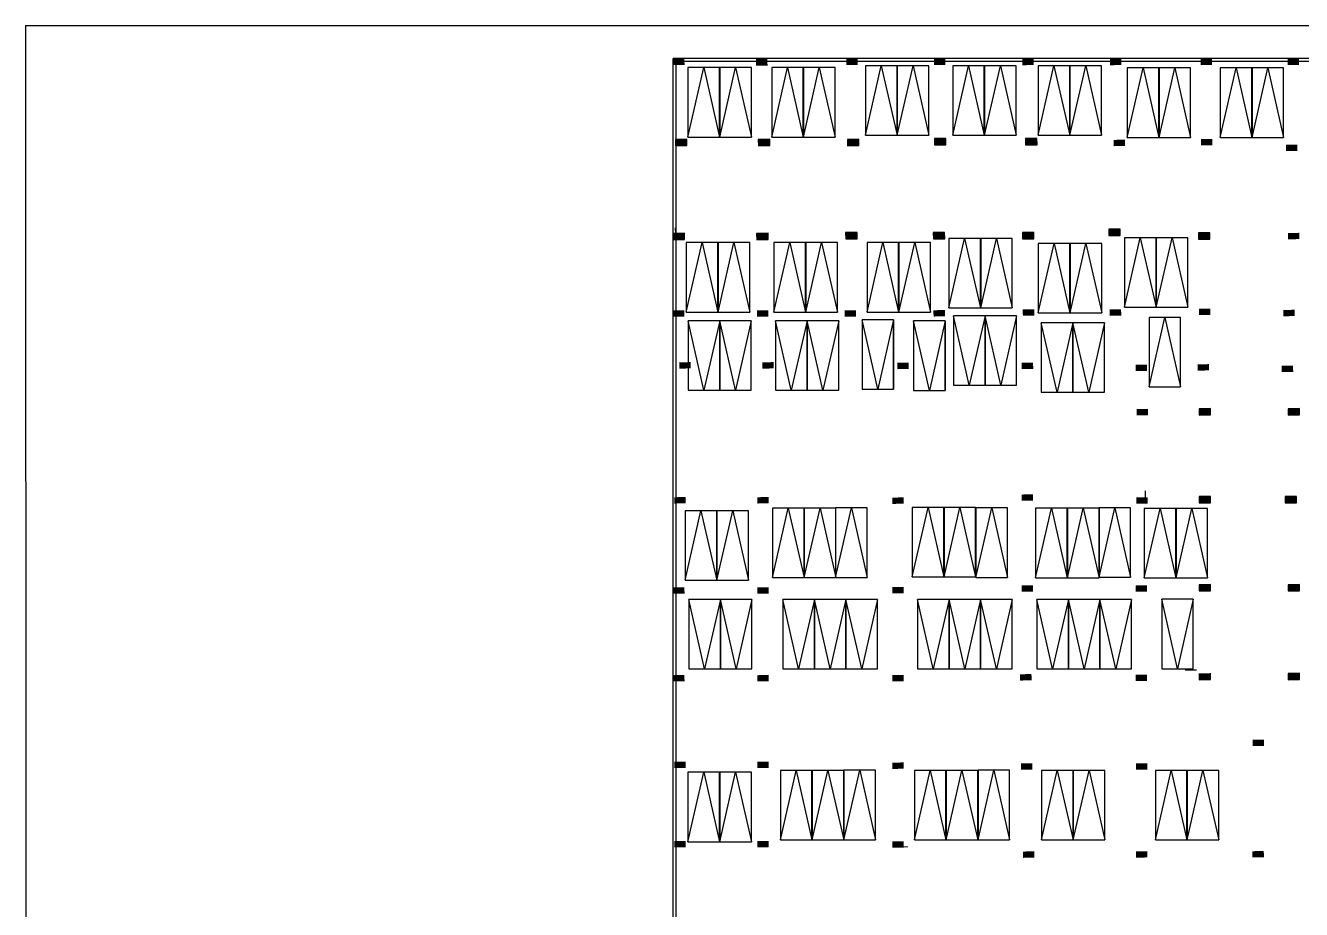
# Model space of a CAD drawing. Header units: millimetres. Extents: x 587797 to 2274247, y 1711 to 439204.
# Drawn here: x 587797 to 688771, y 246203 to 316198 of the extents above; entities that cross this region are included whole.
import ezdxf

# ---------------------------------------------------------------- set-up
doc = ezdxf.new("R2010")
doc.units = ezdxf.units.MM
doc.layers.add('finiture', color=7, linetype='Continuous', lineweight=20)

msp = doc.modelspace()

# ---------------------------------------------------------------- hatches: boundary and pattern name
h = msp.add_hatch(color=256)
h.dxf.hatch_style = 1
h.paths.add_polyline_path([(639947.306, 313083.396), (639943.018, 313583.377), (639043.051, 313575.659), (639047.339, 313075.678)])
h = msp.add_hatch(color=256)
h.dxf.hatch_style = 1
h.paths.add_polyline_path([(646514.631, 313081.518), (646510.344, 313581.499), (645610.377, 313573.781), (645614.664, 313073.8)])
h = msp.add_hatch(color=256)
h.dxf.hatch_style = 1
h.paths.add_polyline_path([(653647.602, 313083.431), (653643.315, 313583.413), (652743.348, 313575.695), (652747.635, 313075.714)])
h = msp.add_hatch(color=256)
h.dxf.hatch_style = 1
h.paths.add_polyline_path([(660591.377, 313074.692), (660587.09, 313574.673), (659687.123, 313566.955), (659691.41, 313066.974)])
h = msp.add_hatch(color=256)
h.dxf.hatch_style = 1
h.paths.add_polyline_path([(667574.252, 313062.027), (667569.964, 313562.009), (666669.997, 313554.291), (666674.285, 313054.31)])
h = msp.add_hatch(color=256)
h.dxf.hatch_style = 1
h.paths.add_polyline_path([(674524.577, 313062.027), (674520.289, 313562.009), (673620.322, 313554.291), (673624.61, 313054.31)])
h = msp.add_hatch(color=256)
h.dxf.hatch_style = 1
h.paths.add_polyline_path([(681689.666, 313078.876), (681685.379, 313578.857), (680785.412, 313571.139), (680789.699, 313071.158)])
h = msp.add_hatch(color=256)
h.dxf.hatch_style = 1
h.paths.add_polyline_path([(688573.908, 313075.725), (688569.621, 313575.707), (687669.654, 313567.989), (687673.941, 313068.007)])
h = msp.add_hatch(color=256)
h.dxf.hatch_style = 1
h.paths.add_polyline_path([(640133.074, 306690.967), (640128.787, 307190.948), (639228.82, 307183.23), (639233.107, 306683.249)])
h = msp.add_hatch(color=256)
h.dxf.hatch_style = 1
h.paths.add_polyline_path([(646692.784, 306690.967), (646688.497, 307190.948), (645788.53, 307183.23), (645792.818, 306683.249)])
h = msp.add_hatch(color=256)
h.dxf.hatch_style = 1
h.paths.add_polyline_path([(653740.619, 306690.967), (653736.331, 307190.948), (652836.364, 307183.23), (652840.652, 306683.249)])
h = msp.add_hatch(color=256)
h.dxf.hatch_style = 1
h.paths.add_polyline_path([(660636.184, 306750.101), (660631.897, 307250.083), (659731.93, 307242.365), (659736.218, 306742.383)])
h = msp.add_hatch(color=256)
h.dxf.hatch_style = 1
h.paths.add_polyline_path([(667842.278, 306750.101), (667837.99, 307250.083), (666938.023, 307242.365), (666942.311, 306742.383)])
h = msp.add_hatch(color=256)
h.dxf.hatch_style = 1
h.paths.add_polyline_path([(674813.452, 306650.928), (674809.164, 307150.91), (673909.197, 307143.192), (673913.485, 306643.21)])
h = msp.add_hatch(color=256)
h.dxf.hatch_style = 1
h.paths.add_polyline_path([(681713.32, 306710.099), (681709.032, 307210.081), (680809.065, 307202.363), (680813.353, 306702.382)])
h = msp.add_hatch(color=256)
h.dxf.hatch_style = 1
h.paths.add_polyline_path([(688439.787, 306269.539), (688435.499, 306769.521), (687535.533, 306761.803), (687539.82, 306261.821)])
h = msp.add_hatch(color=256)
h.dxf.hatch_style = 1
h.paths.add_polyline_path([(674423.098, 299569.143), (674418.81, 300069.125), (673518.844, 300061.407), (673523.131, 299561.425)])
h = msp.add_hatch(color=256)
h.dxf.hatch_style = 1
h.paths.add_polyline_path([(639950.568, 299247.05), (639946.28, 299747.032), (639046.313, 299739.314), (639050.601, 299239.333)])
h = msp.add_hatch(color=256)
h.dxf.hatch_style = 1
h.paths.add_polyline_path([(646560.389, 299247.05), (646556.101, 299747.032), (645656.134, 299739.314), (645660.422, 299239.333)])
h = msp.add_hatch(color=256)
h.dxf.hatch_style = 1
h.paths.add_polyline_path([(653603.936, 299312.601), (653599.648, 299812.583), (652699.681, 299804.865), (652703.969, 299304.883)])
h = msp.add_hatch(color=256)
h.dxf.hatch_style = 1
h.paths.add_polyline_path([(660538.116, 299312.601), (660533.829, 299812.583), (659633.862, 299804.865), (659638.149, 299304.883)])
h = msp.add_hatch(color=256)
h.dxf.hatch_style = 1
h.paths.add_polyline_path([(667603.543, 299312.601), (667599.255, 299812.583), (666699.288, 299804.865), (666703.576, 299304.883)])
h = msp.add_hatch(color=256)
h.dxf.hatch_style = 1
h.paths.add_polyline_path([(681513.802, 299282.142), (681509.514, 299782.123), (680609.547, 299774.405), (680613.835, 299274.424)])
h = msp.add_hatch(color=256)
h.dxf.hatch_style = 1
h.paths.add_polyline_path([(688602.614, 299282.142), (688598.327, 299782.123), (687698.36, 299774.405), (687702.648, 299274.424)])
h = msp.add_hatch(color=256)
h.dxf.hatch_style = 1
h.paths.add_polyline_path([(639942.871, 293148.791), (639938.583, 293648.773), (639038.616, 293641.055), (639042.904, 293141.074)])
h = msp.add_hatch(color=256)
h.dxf.hatch_style = 1
h.paths.add_polyline_path([(646575.402, 293148.791), (646571.114, 293648.773), (645671.147, 293641.055), (645675.435, 293141.074)])
h = msp.add_hatch(color=256)
h.dxf.hatch_style = 1
h.paths.add_polyline_path([(653527.356, 293148.791), (653523.069, 293648.773), (652623.102, 293641.055), (652627.389, 293141.074)])
h = msp.add_hatch(color=256)
h.dxf.hatch_style = 1
h.paths.add_polyline_path([(660552.022, 293163.319), (660547.734, 293663.3), (659647.767, 293655.582), (659652.055, 293155.601)])
h = msp.add_hatch(color=256)
h.dxf.hatch_style = 1
h.paths.add_polyline_path([(667620.985, 293221.392), (667616.697, 293721.373), (666716.73, 293713.656), (666721.018, 293213.674)])
h = msp.add_hatch(color=256)
h.dxf.hatch_style = 1
h.paths.add_polyline_path([(674504.318, 293221.392), (674500.03, 293721.373), (673600.064, 293713.656), (673604.351, 293213.674)])
h = msp.add_hatch(color=256)
h.dxf.hatch_style = 1
h.paths.add_polyline_path([(681552.999, 293281.84), (681548.711, 293781.821), (680648.744, 293774.103), (680653.032, 293274.122)])
h = msp.add_hatch(color=256)
h.dxf.hatch_style = 1
h.paths.add_polyline_path([(688231.375, 293186.729), (688227.087, 293686.711), (687327.12, 293678.993), (687331.408, 293179.011)])
h = msp.add_hatch(color=256)
h.dxf.hatch_style = 1
h.paths.add_polyline_path([(640427.797, 289042.34), (640423.509, 289542.322), (639523.542, 289534.604), (639527.83, 289034.622)])
h = msp.add_hatch(color=256)
h.dxf.hatch_style = 1
h.paths.add_polyline_path([(647003.504, 289042.34), (646999.217, 289542.322), (646099.25, 289534.604), (646103.538, 289034.622)])
h = msp.add_hatch(color=256)
h.dxf.hatch_style = 1
h.paths.add_polyline_path([(657684.415, 288996.011), (657680.127, 289495.992), (656780.16, 289488.275), (656784.448, 288988.293)])
h = msp.add_hatch(color=256)
h.dxf.hatch_style = 1
h.paths.add_polyline_path([(667539.92, 289011.668), (667535.633, 289511.65), (666635.666, 289503.932), (666639.954, 289003.95)])
h = msp.add_hatch(color=256)
h.dxf.hatch_style = 1
h.paths.add_polyline_path([(676559.184, 288848.79), (676554.897, 289348.771), (675654.93, 289341.053), (675659.217, 288841.072)])
h = msp.add_hatch(color=256)
h.dxf.hatch_style = 1
h.paths.add_polyline_path([(681459.675, 288883.605), (681455.387, 289383.587), (680555.42, 289375.869), (680559.708, 288875.887)])
h = msp.add_hatch(color=256)
h.dxf.hatch_style = 1
h.paths.add_polyline_path([(688114.207, 288771.041), (688109.919, 289271.023), (687209.952, 289263.305), (687214.24, 288763.323)])
h = msp.add_hatch(color=256)
h.dxf.hatch_style = 1
h.paths.add_polyline_path([(676625.903, 285337.061), (676621.615, 285837.043), (675721.648, 285829.325), (675725.936, 285329.343)])
h = msp.add_hatch(color=256)
h.dxf.hatch_style = 1
h.paths.add_polyline_path([(681581.408, 285359.346), (681577.12, 285859.327), (680677.153, 285851.61), (680681.441, 285351.628)])
h = msp.add_hatch(color=256)
h.dxf.hatch_style = 1
h.paths.add_polyline_path([(688617.106, 285359.346), (688612.819, 285859.327), (687712.852, 285851.61), (687717.139, 285351.628)])
h = msp.add_hatch(color=256)
h.dxf.hatch_style = 1
h.paths.add_polyline_path([(640042.235, 278357), (640037.948, 278856.981), (639137.981, 278849.264), (639142.268, 278349.282)])
h = msp.add_hatch(color=256)
h.dxf.hatch_style = 1
h.paths.add_polyline_path([(646617.943, 278357), (646613.655, 278856.981), (645713.688, 278849.264), (645717.976, 278349.282)])
h = msp.add_hatch(color=256)
h.dxf.hatch_style = 1
h.paths.add_polyline_path([(657294.671, 278328.909), (657290.384, 278828.891), (656390.417, 278821.173), (656394.704, 278321.192)])
h = msp.add_hatch(color=256)
h.dxf.hatch_style = 1
h.paths.add_polyline_path([(667525.665, 278569.143), (667521.378, 279069.125), (666621.411, 279061.407), (666625.698, 278561.425)])
h = msp.add_hatch(color=256)
h.dxf.hatch_style = 1
h.paths.add_polyline_path([(676597.458, 278333.354), (676593.17, 278833.336), (675693.203, 278825.618), (675697.491, 278325.636)])
h = msp.add_hatch(color=256)
h.dxf.hatch_style = 1
h.paths.add_polyline_path([(681581.408, 278408.219), (681577.12, 278908.2), (680677.153, 278900.483), (680681.441, 278400.501)])
h = msp.add_hatch(color=256)
h.dxf.hatch_style = 1
h.paths.add_polyline_path([(688377.777, 278408.219), (688373.489, 278908.2), (687473.522, 278900.483), (687477.81, 278400.501)])
h = msp.add_hatch(color=256)
h.dxf.hatch_style = 1
h.paths.add_polyline_path([(639947.306, 271214.475), (639943.018, 271714.457), (639043.051, 271706.739), (639047.339, 271206.757)])
h = msp.add_hatch(color=256)
h.dxf.hatch_style = 1
h.paths.add_polyline_path([(646617.943, 271214.475), (646613.655, 271714.457), (645713.688, 271706.739), (645717.976, 271206.757)])
h = msp.add_hatch(color=256)
h.dxf.hatch_style = 1
h.paths.add_polyline_path([(657294.671, 271235.251), (657290.384, 271735.232), (656390.417, 271727.515), (656394.704, 271227.533)])
h = msp.add_hatch(color=256)
h.dxf.hatch_style = 1
h.paths.add_polyline_path([(667519.638, 271364.708), (667515.35, 271864.689), (666615.383, 271856.972), (666619.671, 271356.99)])
h = msp.add_hatch(color=256)
h.dxf.hatch_style = 1
h.paths.add_polyline_path([(676544.704, 271364.708), (676540.417, 271864.689), (675640.45, 271856.972), (675644.737, 271356.99)])
h = msp.add_hatch(color=256)
h.dxf.hatch_style = 1
h.paths.add_polyline_path([(681581.408, 271430.679), (681577.12, 271930.66), (680677.153, 271922.942), (680681.441, 271422.961)])
h = msp.add_hatch(color=256)
h.dxf.hatch_style = 1
h.paths.add_polyline_path([(688617.106, 271430.679), (688612.819, 271930.66), (687712.852, 271922.942), (687717.139, 271422.961)])
h = msp.add_hatch(color=256)
h.dxf.hatch_style = 1
h.paths.add_polyline_path([(639947.306, 264264.202), (639943.018, 264764.184), (639043.051, 264756.466), (639047.339, 264256.484)])
h = msp.add_hatch(color=256)
h.dxf.hatch_style = 1
h.paths.add_polyline_path([(646617.943, 264264.202), (646613.655, 264764.184), (645713.688, 264756.466), (645717.976, 264256.484)])
h = msp.add_hatch(color=256)
h.dxf.hatch_style = 1
h.paths.add_polyline_path([(657294.671, 264281.89), (657290.384, 264781.872), (656390.417, 264774.154), (656394.704, 264274.172)])
h = msp.add_hatch(color=256)
h.dxf.hatch_style = 1
h.paths.add_polyline_path([(667409.17, 264340.822), (667404.883, 264840.803), (666504.916, 264833.086), (666509.203, 264333.104)])
h = msp.add_hatch(color=256)
h.dxf.hatch_style = 1
h.paths.add_polyline_path([(676545.579, 264302.693), (676541.291, 264802.675), (675641.325, 264794.957), (675645.612, 264294.976)])
h = msp.add_hatch(color=256)
h.dxf.hatch_style = 1
h.paths.add_polyline_path([(681581.408, 264407.3), (681577.12, 264907.282), (680677.153, 264899.564), (680681.441, 264399.582)])
h = msp.add_hatch(color=256)
h.dxf.hatch_style = 1
h.paths.add_polyline_path([(688617.106, 264407.3), (688612.819, 264907.282), (687712.852, 264899.564), (687717.139, 264399.582)])
h = msp.add_hatch(color=256)
h.dxf.hatch_style = 1
h.paths.add_polyline_path([(685809.726, 259156.694), (685805.439, 259656.675), (684905.472, 259648.958), (684909.759, 259148.976)])
h = msp.add_hatch(color=256)
h.dxf.hatch_style = 1
h.paths.add_polyline_path([(640042.235, 257403.743), (640037.948, 257903.725), (639137.981, 257896.007), (639142.268, 257396.025)])
h = msp.add_hatch(color=256)
h.dxf.hatch_style = 1
h.paths.add_polyline_path([(646617.943, 257403.743), (646613.655, 257903.725), (645713.688, 257896.007), (645717.976, 257396.025)])
h = msp.add_hatch(color=256)
h.dxf.hatch_style = 1
h.paths.add_polyline_path([(657298.027, 257344.652), (657293.739, 257844.633), (656393.772, 257836.915), (656398.06, 257336.934)])
h = msp.add_hatch(color=256)
h.dxf.hatch_style = 1
h.paths.add_polyline_path([(667475.003, 257286.964), (667470.715, 257786.945), (666570.748, 257779.227), (666575.036, 257279.246)])
h = msp.add_hatch(color=256)
h.dxf.hatch_style = 1
h.paths.add_polyline_path([(676573.821, 257287.864), (676569.534, 257787.846), (675669.567, 257780.128), (675673.855, 257280.147)])
h = msp.add_hatch(color=256)
h.dxf.hatch_style = 1
h.paths.add_polyline_path([(640042.235, 251134.403), (640037.948, 251634.384), (639137.981, 251626.666), (639142.268, 251126.685)])
h = msp.add_hatch(color=256)
h.dxf.hatch_style = 1
h.paths.add_polyline_path([(646617.943, 251134.403), (646613.655, 251634.384), (645713.688, 251626.666), (645717.976, 251126.685)])
h = msp.add_hatch(color=256)
h.dxf.hatch_style = 1
h.paths.add_polyline_path([(657294.671, 251103.461), (657290.384, 251603.443), (656390.417, 251595.725), (656394.704, 251095.743)])
h = msp.add_hatch(color=256)
h.dxf.hatch_style = 1
h.paths.add_polyline_path([(667629.358, 250301.067), (667625.07, 250801.048), (666725.104, 250793.33), (666729.391, 250293.349)])
h = msp.add_hatch(color=256)
h.dxf.hatch_style = 1
h.paths.add_polyline_path([(676571.678, 250321.935), (676567.39, 250821.916), (675667.423, 250814.199), (675671.711, 250314.217)])
h = msp.add_hatch(color=256)
h.dxf.hatch_style = 1
h.paths.add_polyline_path([(685794.961, 250327.897), (685790.673, 250827.878), (684890.706, 250820.161), (684894.994, 250320.179)])

# ---------------------------------------------------------------- linework, layer by layer
for p, q in [((587796.905, 316197.711), (587823.088, 176208.633)), ((587796.905, 316197.711), (787009.929, 316197.711)), ((696893.484, 313576.949), (639043.484, 313576.949)), ((639043.484, 293346.949), (639043.484, 313576.949)), ((672893.484, 313346.949), (639043.484, 313346.949)), ((639273.484, 209643.529), (639273.484, 313576.949)), ((645614.664, 313073.8), (646514.631, 313081.518)), ((688043.484, 313346.949), (672893.484, 313346.949)), ((697043.484, 313346.949), (688043.484, 313346.949)), ((640221.086, 312865.17), (640221.086, 307365.17)), ((642721.086, 312865.17), (640221.086, 312865.17)), ((640221.086, 307365.17), (641471.086, 312865.17)), ((641471.086, 312865.17), (642721.086, 307365.17)), ((642721.086, 307365.17), (642721.086, 312865.17)), ((642740.096, 312865.17), (642740.096, 307365.17)), ((645240.096, 312865.17), (642740.096, 312865.17)), ((642740.096, 307365.17), (643990.096, 312865.17)), ((643990.096, 312865.17), (645240.096, 307365.17)), ((645240.096, 307365.17), (645240.096, 312865.17)), ((646844.141, 312865.17), (646844.141, 307365.17)), ((649344.141, 312865.17), (646844.141, 312865.17)), ((646844.141, 307365.17), (648094.141, 312865.17)), ((648094.141, 312865.17), (649344.141, 307365.17)), ((649344.141, 307365.17), (649344.141, 312865.17)), ((649363.15, 312865.17), (649363.15, 307365.17)), ((651863.15, 312865.17), (649363.15, 312865.17)), ((649363.15, 307365.17), (650613.15, 312865.17)), ((650613.15, 312865.17), (651863.15, 307365.17)), ((651863.15, 307365.17), (651863.15, 312865.17)), ((654268.972, 313004.456), (654268.972, 307504.456)), ((656768.972, 313004.456), (654268.972, 313004.456)), ((654268.972, 307504.456), (655518.972, 313004.456)), ((655518.972, 313004.456), (656768.972, 307504.456)), ((656768.972, 307504.456), (656768.972, 313004.456)), ((656787.982, 313004.456), (656787.982, 307504.456)), ((659287.982, 313004.456), (656787.982, 313004.456)), ((656787.982, 307504.456), (658037.982, 313004.456)), ((658037.982, 313004.456), (659287.982, 307504.456)), ((659287.982, 307504.456), (659287.982, 313004.456)), ((661170.914, 313004.456), (661170.914, 307504.456)), ((663670.914, 313004.456), (661170.914, 313004.456)), ((661170.914, 307504.456), (662420.914, 313004.456)), ((662420.914, 313004.456), (663670.914, 307504.456)), ((663670.914, 307504.456), (663670.914, 313004.456)), ((663689.924, 313004.456), (663689.924, 307504.456)), ((666189.924, 313004.456), (663689.924, 313004.456)), ((663689.924, 307504.456), (664939.924, 313004.456)), ((664939.924, 313004.456), (666189.924, 307504.456)), ((666189.924, 307504.456), (666189.924, 313004.456)), ((667933.412, 313004.456), (667933.412, 307504.456)), ((670433.412, 313004.456), (667933.412, 313004.456)), ((667933.412, 307504.456), (669183.412, 313004.456)), ((669183.412, 313004.456), (670433.412, 307504.456)), ((670433.412, 307504.456), (670433.412, 313004.456)), ((670452.422, 313004.456), (670452.422, 307504.456)), ((672952.422, 313004.456), (670452.422, 313004.456)), ((670452.422, 307504.456), (671702.422, 313004.456)), ((671702.422, 313004.456), (672952.422, 307504.456)), ((672952.422, 307504.456), (672952.422, 313004.456)), ((674981.312, 312837.95), (674981.312, 307337.95)), ((677481.312, 312837.95), (674981.312, 312837.95)), ((674981.312, 307337.95), (676231.312, 312837.95)), ((676231.312, 312837.95), (677481.312, 307337.95)), ((677481.312, 307337.95), (677481.312, 312837.95)), ((677500.322, 312837.95), (677500.322, 307337.95)), ((680000.322, 312837.95), (677500.322, 312837.95)), ((677500.322, 307337.95), (678750.322, 312837.95)), ((678750.322, 312837.95), (680000.322, 307337.95)), ((680000.322, 307337.95), (680000.322, 312837.95)), ((682341.568, 312837.95), (682341.568, 307337.95)), ((684841.568, 312837.95), (682341.568, 312837.95)), ((682341.568, 307337.95), (683591.568, 312837.95)), ((683591.568, 312837.95), (684841.568, 307337.95)), ((684841.568, 307337.95), (684841.568, 312837.95)), ((684860.577, 312837.95), (684860.577, 307337.95)), ((687360.577, 312837.95), (684860.577, 312837.95)), ((684860.577, 307337.95), (686110.577, 312837.95)), ((686110.577, 312837.95), (687360.577, 307337.95)), ((687360.577, 307337.95), (687360.577, 312837.95)), ((640128.787, 307190.948), (639228.82, 307183.23)), ((639228.82, 307183.23), (639233.107, 306683.249)), ((640133.074, 306690.967), (640128.787, 307190.948)), ((640221.086, 307365.17), (642721.086, 307365.17)), ((642740.096, 307365.17), (645240.096, 307365.17)), ((646688.497, 307190.948), (645788.53, 307183.23)), ((645788.53, 307183.23), (645792.818, 306683.249)), ((646692.784, 306690.967), (646688.497, 307190.948)), ((646844.141, 307365.17), (649344.141, 307365.17)), ((649363.15, 307365.17), (651863.15, 307365.17)), ((653736.331, 307190.948), (652836.364, 307183.23)), ((652836.364, 307183.23), (652840.652, 306683.249)), ((653740.619, 306690.967), (653736.331, 307190.948)), ((654268.972, 307504.456), (656768.972, 307504.456)), ((656787.982, 307504.456), (659287.982, 307504.456)), ((660631.897, 307250.083), (659731.93, 307242.365)), ((659731.93, 307242.365), (659736.218, 306742.383)), ((660636.184, 306750.101), (660631.897, 307250.083)), ((661170.914, 307504.456), (663670.914, 307504.456)), ((663689.924, 307504.456), (666189.924, 307504.456)), ((667837.99, 307250.083), (666938.023, 307242.365)), ((666938.023, 307242.365), (666942.311, 306742.383)), ((667842.278, 306750.101), (667837.99, 307250.083)), ((667933.412, 307504.456), (670433.412, 307504.456)), ((670452.422, 307504.456), (672952.422, 307504.456)), ((674981.312, 307337.95), (677481.312, 307337.95)), ((677500.322, 307337.95), (680000.322, 307337.95)), ((682341.568, 307337.95), (684841.568, 307337.95)), ((684860.577, 307337.95), (687360.577, 307337.95)), ((639233.107, 306683.249), (640133.074, 306690.967)), ((645792.818, 306683.249), (646692.784, 306690.967)), ((652840.652, 306683.249), (653740.619, 306690.967)), ((659736.218, 306742.383), (660636.184, 306750.101)), ((666942.311, 306742.383), (667842.278, 306750.101)), ((639220.179, 300179.875), (639224.466, 299679.893)), ((674418.81, 300069.125), (673518.844, 300061.407)), ((673518.844, 300061.407), (673523.131, 299561.425)), ((674423.098, 299569.143), (674418.81, 300069.125)), ((639946.28, 299747.032), (639046.313, 299739.314)), ((639050.601, 299239.333), (639950.568, 299247.05)), ((639950.568, 299247.05), (639946.28, 299747.032)), ((640087.921, 299008.786), (640087.921, 293508.786)), ((642587.921, 299008.786), (640087.921, 299008.786)), ((640087.921, 293508.786), (641337.921, 299008.786)), ((641337.921, 299008.786), (642587.921, 293508.786)), ((642587.921, 293508.786), (642587.921, 299008.786)), ((642606.93, 299008.786), (642606.93, 293508.786)), ((645106.93, 299008.786), (642606.93, 299008.786)), ((642606.93, 293508.786), (643856.93, 299008.786)), ((643856.93, 299008.786), (645106.93, 293508.786)), ((645106.93, 293508.786), (645106.93, 299008.786)), ((646556.101, 299747.032), (645656.134, 299739.314)), ((645656.134, 299739.314), (645660.422, 299239.333)), ((645660.422, 299239.333), (646560.389, 299247.05)), ((646560.389, 299247.05), (646556.101, 299747.032)), ((647025.644, 299008.786), (647025.644, 293508.786)), ((649525.644, 299008.786), (647025.644, 299008.786)), ((647025.644, 293508.786), (648275.644, 299008.786)), ((648275.644, 299008.786), (649525.644, 293508.786)), ((649525.644, 293508.786), (649525.644, 299008.786)), ((649544.654, 299008.786), (649544.654, 293508.786)), ((652044.654, 299008.786), (649544.654, 299008.786)), ((649544.654, 293508.786), (650794.654, 299008.786)), ((650794.654, 299008.786), (652044.654, 293508.786)), ((652044.654, 293508.786), (652044.654, 299008.786)), ((653599.648, 299812.583), (652699.681, 299804.865)), ((652699.681, 299804.865), (652703.969, 299304.883)), ((652703.969, 299304.883), (653603.936, 299312.601)), ((653603.936, 299312.601), (653599.648, 299812.583)), ((654392.461, 299008.786), (654392.461, 293508.786)), ((656892.461, 299008.786), (654392.461, 299008.786)), ((654392.461, 293508.786), (655642.461, 299008.786)), ((655642.461, 299008.786), (656892.461, 293508.786)), ((656892.461, 293508.786), (656892.461, 299008.786)), ((656911.471, 299008.786), (656911.471, 293508.786)), ((659411.471, 299008.786), (656911.471, 299008.786)), ((656911.471, 293508.786), (658161.471, 299008.786)), ((658161.471, 299008.786), (659411.471, 293508.786)), ((659411.471, 293508.786), (659411.471, 299008.786)), ((660533.829, 299812.583), (659633.862, 299804.865)), ((659633.862, 299804.865), (659638.149, 299304.883)), ((659638.149, 299304.883), (660538.116, 299312.601)), ((660538.116, 299312.601), (660533.829, 299812.583)), ((660865.262, 299330.293), (660865.262, 293830.293)), ((663365.262, 299330.293), (660865.262, 299330.293)), ((660865.262, 293830.293), (662115.262, 299330.293)), ((662115.262, 299330.293), (663365.262, 293830.293)), ((663365.262, 293830.293), (663365.262, 299330.293)), ((663384.271, 299330.293), (663384.271, 293830.293)), ((665884.271, 299330.293), (663384.271, 299330.293)), ((663384.271, 293830.293), (664634.271, 299330.293)), ((664634.271, 299330.293), (665884.271, 293830.293)), ((665884.271, 293830.293), (665884.271, 299330.293)), ((667599.255, 299812.583), (666699.288, 299804.865)), ((666699.288, 299804.865), (666703.576, 299304.883)), ((666703.576, 299304.883), (667603.543, 299312.601)), ((667603.543, 299312.601), (667599.255, 299812.583)), ((667945.969, 298937.342), (667945.969, 293437.342)), ((670445.969, 298937.342), (667945.969, 298937.342)), ((667945.969, 293437.342), (669195.969, 298937.342)), ((669195.969, 298937.342), (670445.969, 293437.342)), ((670445.969, 293437.342), (670445.969, 298937.342)), ((670464.979, 298937.342), (670464.979, 293437.342)), ((672964.979, 298937.342), (670464.979, 298937.342)), ((670464.979, 293437.342), (671714.979, 298937.342)), ((671714.979, 298937.342), (672964.979, 293437.342)), ((672964.979, 293437.342), (672964.979, 298937.342)), ((673523.131, 299561.425), (674423.098, 299569.143)), ((674763.603, 299393.336), (674763.603, 293893.336)), ((677263.603, 299393.336), (674763.603, 299393.336)), ((674763.603, 293893.336), (676013.603, 299393.336)), ((676013.603, 299393.336), (677263.603, 293893.336)), ((677263.603, 293893.336), (677263.603, 299393.336)), ((677282.612, 299393.336), (677282.612, 293893.336)), ((679782.612, 299393.336), (677282.612, 299393.336)), ((677282.612, 293893.336), (678532.612, 299393.336)), ((678532.612, 299393.336), (679782.612, 293893.336)), ((679782.612, 293893.336), (679782.612, 299393.336)), ((681509.514, 299782.123), (680609.547, 299774.405)), ((680609.547, 299774.405), (680613.835, 299274.424)), ((680613.835, 299274.424), (681513.802, 299282.142)), ((681513.802, 299282.142), (681509.514, 299782.123)), ((674763.603, 293893.336), (677263.603, 293893.336)), ((677282.612, 293893.336), (679782.612, 293893.336)), ((639043.484, 209139.688), (639043.484, 293346.949)), ((640087.921, 293508.786), (642587.921, 293508.786)), ((642733.879, 292826.328), (640233.879, 292826.328)), ((640233.879, 292826.328), (640233.879, 287326.328)), ((641483.879, 287326.328), (640233.879, 292826.328)), ((642733.879, 292826.328), (641483.879, 287326.328)), ((642606.93, 293508.786), (645106.93, 293508.786)), ((642733.879, 287326.328), (642733.879, 292826.328)), ((645233.879, 292826.328), (642733.879, 292826.328)), ((642733.879, 292826.328), (642733.879, 287326.328)), ((643983.879, 287326.328), (642733.879, 292826.328)), ((645233.879, 292826.328), (643983.879, 287326.328)), ((645233.879, 287326.328), (645233.879, 292826.328)), ((647025.644, 293508.786), (649525.644, 293508.786)), ((649646.536, 292826.328), (647146.536, 292826.328)), ((647146.536, 292826.328), (647146.536, 287326.328)), ((648396.536, 287326.328), (647146.536, 292826.328)), ((649646.536, 292826.328), (648396.536, 287326.328)), ((649544.654, 293508.786), (652044.654, 293508.786)), ((649646.536, 287326.328), (649646.536, 292826.328)), ((652146.536, 292826.328), (649646.536, 292826.328)), ((649646.536, 292826.328), (649646.536, 287326.328)), ((650896.536, 287326.328), (649646.536, 292826.328)), ((652146.536, 292826.328), (650896.536, 287326.328)), ((652146.536, 287326.328), (652146.536, 292826.328)), ((656494.57, 292890.862), (653994.57, 292890.862)), ((653994.57, 292890.862), (653994.57, 287390.862)), ((655244.57, 287390.862), (653994.57, 292890.862)), ((654392.461, 293508.786), (656892.461, 293508.786)), ((656494.57, 292890.862), (655244.57, 287390.862)), ((656494.57, 287390.862), (656494.57, 292890.862)), ((656494.57, 292890.862), (656494.57, 287390.862)), ((656911.471, 293508.786), (659411.471, 293508.786)), ((660865.262, 293830.293), (663365.262, 293830.293)), ((663730.251, 293213.534), (661230.251, 293213.534)), ((661230.251, 293213.534), (661230.251, 287713.534)), ((662480.251, 287713.534), (661230.251, 293213.534)), ((663730.251, 293213.534), (662480.251, 287713.534)), ((663384.271, 293830.293), (665884.271, 293830.293)), ((663730.251, 287713.534), (663730.251, 293213.534)), ((666230.251, 293213.534), (663730.251, 293213.534)), ((663730.251, 293213.534), (663730.251, 287713.534)), ((664980.251, 287713.534), (663730.251, 293213.534)), ((666230.251, 293213.534), (664980.251, 287713.534)), ((666230.251, 287713.534), (666230.251, 293213.534)), ((667945.969, 293437.342), (670445.969, 293437.342)), ((670464.979, 293437.342), (672964.979, 293437.342)), ((676708.739, 293075.614), (676708.739, 287575.614)), ((679208.739, 293075.614), (676708.739, 293075.614)), ((676708.739, 287575.614), (677958.739, 293075.614)), ((677958.739, 293075.614), (679208.739, 287575.614)), ((679208.739, 287575.614), (679208.739, 293075.614)), ((660574.654, 292800.705), (658074.654, 292800.705)), ((658074.654, 292800.705), (658074.654, 287300.705)), ((659324.654, 287300.705), (658074.654, 292800.705)), ((660574.654, 292800.705), (659324.654, 287300.705)), ((660574.654, 287300.705), (660574.654, 292800.705)), ((660574.654, 292800.705), (660574.654, 287300.705)), ((670682.608, 292664.48), (668182.608, 292664.48)), ((668182.608, 292664.48), (668182.608, 287164.48)), ((669432.608, 287164.48), (668182.608, 292664.48)), ((670682.608, 292664.48), (669432.608, 287164.48)), ((670682.608, 287164.48), (670682.608, 292664.48)), ((673182.608, 292664.48), (670682.608, 292664.48)), ((670682.608, 292664.48), (670682.608, 287164.48)), ((671932.608, 287164.48), (670682.608, 292664.48)), ((673182.608, 292664.48), (671932.608, 287164.48)), ((673182.608, 287164.48), (673182.608, 292664.48)), ((640233.879, 287326.328), (642733.879, 287326.328)), ((642733.879, 287326.328), (645233.879, 287326.328)), ((647146.536, 287326.328), (649646.536, 287326.328)), ((649646.536, 287326.328), (652146.536, 287326.328)), ((653994.57, 287390.862), (656494.57, 287390.862)), ((658074.654, 287300.705), (660574.654, 287300.705)), ((661230.251, 287713.534), (663730.251, 287713.534)), ((663730.251, 287713.534), (666230.251, 287713.534)), ((668182.608, 287164.48), (670682.608, 287164.48)), ((670682.608, 287164.48), (673182.608, 287164.48)), ((676708.739, 287575.614), (679208.739, 287575.614)), ((681577.12, 285859.327), (680677.153, 285851.61)), ((680677.153, 285851.61), (680681.441, 285351.628)), ((681581.408, 285359.346), (681577.12, 285859.327)), ((688612.819, 285859.327), (687712.852, 285851.61)), ((687712.852, 285851.61), (687717.139, 285351.628)), ((688617.106, 285359.346), (688612.819, 285859.327)), ((680681.441, 285351.628), (681581.408, 285359.346)), ((687717.139, 285351.628), (688617.106, 285359.346)), ((676406.702, 279341.456), (676406.702, 278341.456)), ((681577.12, 278908.2), (680677.153, 278900.483)), ((680677.153, 278900.483), (680681.441, 278400.501)), ((681581.408, 278408.219), (681577.12, 278908.2)), ((688373.489, 278908.2), (687473.522, 278900.483)), ((687473.522, 278900.483), (687477.81, 278400.501)), ((688377.777, 278408.219), (688373.489, 278908.2)), ((639998.75, 277772.19), (639998.75, 272272.19)), ((642498.75, 277772.19), (639998.75, 277772.19)), ((639998.75, 272272.19), (641248.75, 277772.19)), ((641248.75, 277772.19), (642498.75, 272272.19)), ((642498.75, 272272.19), (642498.75, 277772.19)), ((642517.76, 277772.19), (642517.76, 272272.19)), ((645017.76, 277772.19), (642517.76, 277772.19)), ((642517.76, 272272.19), (643767.76, 277772.19)), ((643767.76, 277772.19), (645017.76, 272272.19)), ((645017.76, 272272.19), (645017.76, 277772.19)), ((646902.911, 277984.768), (646902.911, 272484.768)), ((649402.911, 277984.768), (646902.911, 277984.768)), ((646902.911, 272484.768), (648152.911, 277984.768)), ((648152.911, 277984.768), (649402.911, 272484.768)), ((649402.911, 272484.768), (649402.911, 277984.768)), ((649421.921, 277984.768), (649421.921, 272484.768)), ((651921.921, 277984.768), (649421.921, 277984.768)), ((649421.921, 272484.768), (650671.921, 277984.768)), ((650671.921, 277984.768), (651921.921, 272484.768)), ((651907.074, 277995.797), (651907.074, 272495.797)), ((654407.074, 277995.797), (651907.074, 277995.797)), ((651907.074, 272495.797), (653157.074, 277995.797)), ((651921.921, 272484.768), (651921.921, 277984.768)), ((653157.074, 277995.797), (654407.074, 272495.797)), ((654407.074, 272495.797), (654407.074, 277995.797)), ((657968.478, 278032.004), (657968.478, 272532.004)), ((660468.478, 278032.004), (657968.478, 278032.004)), ((657968.478, 272532.004), (659218.478, 278032.004)), ((659218.478, 278032.004), (660468.478, 272532.004)), ((660468.478, 272532.004), (660468.478, 278032.004)), ((660487.488, 278032.004), (660487.488, 272532.004)), ((662987.488, 278032.004), (660487.488, 278032.004)), ((660487.488, 272532.004), (661737.488, 278032.004)), ((661737.488, 278032.004), (662987.488, 272532.004)), ((662987.488, 272532.004), (662987.488, 278032.004)), ((663006.44, 277995.797), (663006.44, 272495.797)), ((665506.44, 277995.797), (663006.44, 277995.797)), ((663006.44, 272495.797), (664256.44, 277995.797)), ((664256.44, 277995.797), (665506.44, 272495.797)), ((665506.44, 272495.797), (665506.44, 277995.797)), ((667733.83, 277969.427), (667733.83, 272469.427)), ((670233.83, 277969.427), (667733.83, 277969.427)), ((667733.83, 272469.427), (668983.83, 277969.427)), ((668983.83, 277969.427), (670233.83, 272469.427)), ((670233.83, 272469.427), (670233.83, 277969.427)), ((670252.839, 277969.427), (670252.839, 272469.427)), ((672752.839, 277969.427), (670252.839, 277969.427)), ((670252.839, 272469.427), (671502.839, 277969.427)), ((671502.839, 277969.427), (672752.839, 272469.427)), ((672748.945, 278015.983), (672748.945, 272515.983)), ((675248.945, 278015.983), (672748.945, 278015.983)), ((672748.945, 272515.983), (673998.945, 278015.983)), ((672752.839, 272469.427), (672752.839, 277969.427)), ((673998.945, 278015.983), (675248.945, 272515.983)), ((675248.945, 272515.983), (675248.945, 278015.983)), ((676327.694, 277962.877), (676327.694, 272462.877)), ((678827.694, 277962.877), (676327.694, 277962.877)), ((676327.694, 272462.877), (677577.694, 277962.877)), ((677577.694, 277962.877), (678827.694, 272462.877)), ((678827.694, 272462.877), (678827.694, 277962.877)), ((678846.704, 277962.877), (678846.704, 272462.877)), ((681346.704, 277962.877), (678846.704, 277962.877)), ((678846.704, 272462.877), (680096.704, 277962.877)), ((680096.704, 277962.877), (681346.704, 272462.877)), ((680681.441, 278400.501), (681581.408, 278408.219)), ((681346.704, 272462.877), (681346.704, 277962.877)), ((687477.81, 278400.501), (688377.777, 278408.219)), ((639998.75, 272272.19), (642498.75, 272272.19)), ((642517.76, 272272.19), (645017.76, 272272.19)), ((646902.911, 272484.768), (649402.911, 272484.768)), ((649421.921, 272484.768), (651921.921, 272484.768)), ((651907.074, 272495.797), (654407.074, 272495.797)), ((657968.478, 272532.004), (660468.478, 272532.004)), ((660487.488, 272532.004), (662987.488, 272532.004)), ((663006.44, 272495.797), (665506.44, 272495.797)), ((667733.83, 272469.427), (670233.83, 272469.427)), ((670252.839, 272469.427), (672752.839, 272469.427)), ((672748.945, 272515.983), (675248.945, 272515.983)), ((676327.694, 272462.877), (678827.694, 272462.877)), ((678846.704, 272462.877), (681346.704, 272462.877)), ((681577.12, 271930.66), (680677.153, 271922.942)), ((680677.153, 271922.942), (680681.441, 271422.961)), ((681581.408, 271430.679), (681577.12, 271930.66)), ((688612.819, 271930.66), (687712.852, 271922.942)), ((687712.852, 271922.942), (687717.139, 271422.961)), ((688617.106, 271430.679), (688612.819, 271930.66)), ((642787.456, 270757.651), (640287.456, 270757.651)), ((640287.456, 270757.651), (640287.456, 265257.651)), ((641537.456, 265257.651), (640287.456, 270757.651)), ((642787.456, 270757.651), (641537.456, 265257.651)), ((642787.456, 265257.651), (642787.456, 270757.651)), ((645287.456, 270757.651), (642787.456, 270757.651)), ((642787.456, 270757.651), (642787.456, 265257.651)), ((644037.456, 265257.651), (642787.456, 270757.651)), ((645287.456, 270757.651), (644037.456, 265257.651)), ((645287.456, 265257.651), (645287.456, 270757.651)), ((650225.458, 270757.651), (647725.458, 270757.651)), ((647725.458, 270757.651), (647725.458, 265257.651)), ((648975.458, 265257.651), (647725.458, 270757.651)), ((650225.458, 270757.651), (648975.458, 265257.651)), ((650225.458, 265257.651), (650225.458, 270757.651)), ((652725.458, 270757.651), (650225.458, 270757.651)), ((650225.458, 270757.651), (650225.458, 265257.651)), ((651475.458, 265257.651), (650225.458, 270757.651)), ((652725.458, 270757.651), (651475.458, 265257.651)), ((652725.458, 265257.651), (652725.458, 270757.651)), ((652725.458, 265257.651), (652725.458, 270757.651)), ((655225.458, 270757.651), (652725.458, 270757.651)), ((652725.458, 270757.651), (652725.458, 265257.651)), ((653975.458, 265257.651), (652725.458, 270757.651)), ((655225.458, 270757.651), (653975.458, 265257.651)), ((655225.458, 265257.651), (655225.458, 270757.651)), ((660881.286, 270757.651), (658381.286, 270757.651)), ((658381.286, 270757.651), (658381.286, 265257.651)), ((659631.286, 265257.651), (658381.286, 270757.651)), ((660881.286, 270757.651), (659631.286, 265257.651)), ((660881.286, 265257.651), (660881.286, 270757.651)), ((663381.286, 270757.651), (660881.286, 270757.651)), ((660881.286, 270757.651), (660881.286, 265257.651)), ((662131.286, 265257.651), (660881.286, 270757.651)), ((663381.286, 270757.651), (662131.286, 265257.651)), ((663381.286, 265257.651), (663381.286, 270757.651)), ((663381.286, 265257.651), (663381.286, 270757.651)), ((665881.286, 270757.651), (663381.286, 270757.651)), ((663381.286, 270757.651), (663381.286, 265257.651)), ((664631.286, 265257.651), (663381.286, 270757.651)), ((665881.286, 270757.651), (664631.286, 265257.651)), ((665881.286, 265257.651), (665881.286, 270757.651)), ((670323.85, 270757.651), (667823.85, 270757.651)), ((667823.85, 270757.651), (667823.85, 265257.651)), ((669073.85, 265257.651), (667823.85, 270757.651)), ((670323.85, 270757.651), (669073.85, 265257.651)), ((670323.85, 265257.651), (670323.85, 270757.651)), ((672823.85, 270757.651), (670323.85, 270757.651)), ((670323.85, 270757.651), (670323.85, 265257.651)), ((671573.85, 265257.651), (670323.85, 270757.651)), ((672823.85, 270757.651), (671573.85, 265257.651)), ((672823.85, 265257.651), (672823.85, 270757.651)), ((672823.85, 265257.651), (672823.85, 270757.651)), ((675323.85, 270757.651), (672823.85, 270757.651)), ((672823.85, 270757.651), (672823.85, 265257.651)), ((674073.85, 265257.651), (672823.85, 270757.651)), ((675323.85, 270757.651), (674073.85, 265257.651)), ((675323.85, 265257.651), (675323.85, 270757.651)), ((680209.774, 270771.766), (677709.774, 270771.766)), ((678959.774, 265271.766), (677709.774, 270771.766)), ((677709.774, 270771.766), (677709.774, 265271.766)), ((680209.774, 270771.766), (678959.774, 265271.766)), ((680209.774, 265271.766), (680209.774, 270771.766)), ((680681.441, 271422.961), (681581.408, 271430.679)), ((687717.139, 271422.961), (688617.106, 271430.679)), ((640287.456, 265257.651), (642787.456, 265257.651)), ((642787.456, 265257.651), (645287.456, 265257.651)), ((647725.458, 265257.651), (650225.458, 265257.651)), ((650225.458, 265257.651), (652725.458, 265257.651)), ((652725.458, 265257.651), (655225.458, 265257.651)), ((658381.286, 265257.651), (660881.286, 265257.651)), ((660881.286, 265257.651), (663381.286, 265257.651)), ((663381.286, 265257.651), (665881.286, 265257.651)), ((667823.85, 265257.651), (670323.85, 265257.651)), ((670323.85, 265257.651), (672823.85, 265257.651)), ((672823.85, 265257.651), (675323.85, 265257.651)), ((677709.774, 265271.766), (680209.774, 265271.766)), ((680471.992, 265158.447), (679572.025, 265150.729)), ((680677.153, 264899.564), (680681.441, 264399.582)), ((681581.408, 264407.3), (681577.12, 264907.282)), ((688612.819, 264907.282), (687712.852, 264899.564)), ((687712.852, 264899.564), (687717.139, 264399.582)), ((688617.106, 264407.3), (688612.819, 264907.282)), ((680681.441, 264399.582), (681581.408, 264407.3)), ((687717.139, 264399.582), (688617.106, 264407.3)), ((676556.702, 257491.456), (676556.66, 257491.456)), ((640216.838, 257073.829), (640216.838, 251573.829)), ((642716.838, 257073.829), (640216.838, 257073.829)), ((640216.838, 251573.829), (641466.838, 257073.829)), ((641466.838, 257073.829), (642716.838, 251573.829)), ((642716.838, 251573.829), (642716.838, 257073.829)), ((642735.847, 257073.829), (642735.847, 251573.829)), ((645235.847, 257073.829), (642735.847, 257073.829)), ((642735.847, 251573.829), (643985.847, 257073.829)), ((643985.847, 257073.829), (645235.847, 251573.829)), ((645235.847, 251573.829), (645235.847, 257073.829)), ((647530.879, 257210.816), (647530.879, 251710.816)), ((650030.879, 257210.816), (647530.879, 257210.816)), ((647530.879, 251710.816), (648780.879, 257210.816)), ((648780.879, 257210.816), (650030.879, 251710.816)), ((650030.879, 251710.816), (650030.879, 257210.816)), ((650049.889, 257210.816), (650049.889, 251710.816)), ((652549.889, 257210.816), (650049.889, 257210.816)), ((650049.889, 251710.816), (651299.889, 257210.816)), ((651299.889, 257210.816), (652549.889, 251710.816)), ((652549.889, 251710.816), (652549.889, 257210.816)), ((652561.289, 257222.975), (652561.289, 251722.975)), ((655061.289, 257222.975), (652561.289, 257222.975)), ((652561.289, 251722.975), (653811.289, 257222.975)), ((653811.289, 257222.975), (655061.289, 251722.975)), ((655061.289, 251722.975), (655061.289, 257222.975)), ((658136.245, 257210.816), (658136.245, 251710.816)), ((660636.245, 257210.816), (658136.245, 257210.816)), ((658136.245, 251710.816), (659386.245, 257210.816)), ((659386.245, 257210.816), (660636.245, 251710.816)), ((660636.245, 251710.816), (660636.245, 257210.816)), ((660655.254, 257210.816), (660655.254, 251710.816)), ((663155.254, 257210.816), (660655.254, 257210.816)), ((660655.254, 251710.816), (661905.254, 257210.816)), ((661905.254, 257210.816), (663155.254, 251710.816)), ((663155.254, 251710.816), (663155.254, 257210.816)), ((663174.632, 257222.975), (663174.632, 251722.975)), ((665674.632, 257222.975), (663174.632, 257222.975)), ((663174.632, 251722.975), (664424.632, 257222.975)), ((664424.632, 257222.975), (665674.632, 251722.975)), ((665674.632, 251722.975), (665674.632, 257222.975)), ((668193.04, 257210.816), (668193.04, 251710.816)), ((670693.04, 257210.816), (668193.04, 257210.816)), ((668193.04, 251710.816), (669443.04, 257210.816)), ((669443.04, 257210.816), (670693.04, 251710.816)), ((670693.04, 251710.816), (670693.04, 257210.816)), ((670712.05, 257210.816), (670712.05, 251710.816)), ((673212.05, 257210.816), (670712.05, 257210.816)), ((670712.05, 251710.816), (671962.05, 257210.816)), ((671962.05, 257210.816), (673212.05, 251710.816)), ((673212.05, 251710.816), (673212.05, 257210.816)), ((677207.454, 257210.816), (677207.454, 251710.816)), ((679707.454, 257210.816), (677207.454, 257210.816)), ((677207.454, 251710.816), (678457.454, 257210.816)), ((678457.454, 257210.816), (679707.454, 251710.816)), ((679707.454, 251710.816), (679707.454, 257210.816)), ((679726.464, 257210.816), (679726.464, 251710.816)), ((682226.464, 257210.816), (679726.464, 257210.816)), ((679726.464, 251710.816), (680976.464, 257210.816)), ((680976.464, 257210.816), (682226.464, 251710.816)), ((682226.464, 251710.816), (682226.464, 257210.816)), ((640216.838, 251573.829), (642716.838, 251573.829)), ((642735.847, 251573.829), (645235.847, 251573.829)), ((647530.879, 251710.816), (650030.879, 251710.816)), ((650049.889, 251710.816), (652549.889, 251710.816)), ((652561.289, 251722.975), (655061.289, 251722.975)), ((658136.245, 251710.816), (660636.245, 251710.816)), ((660655.254, 251710.816), (663155.254, 251710.816)), ((663174.632, 251722.975), (665674.632, 251722.975)), ((668193.04, 251710.816), (670693.04, 251710.816)), ((670712.05, 251710.816), (673212.05, 251710.816)), ((677207.454, 251710.816), (679707.454, 251710.816)), ((679726.464, 251710.816), (682226.464, 251710.816))]:
    msp.add_line(p, q)
at = {"layer": 'finiture'}
msp.add_line((656988.977, 251175.385), (657609.68, 251175.385), dxfattribs=at)

doc.saveas('drawing.dxf')
